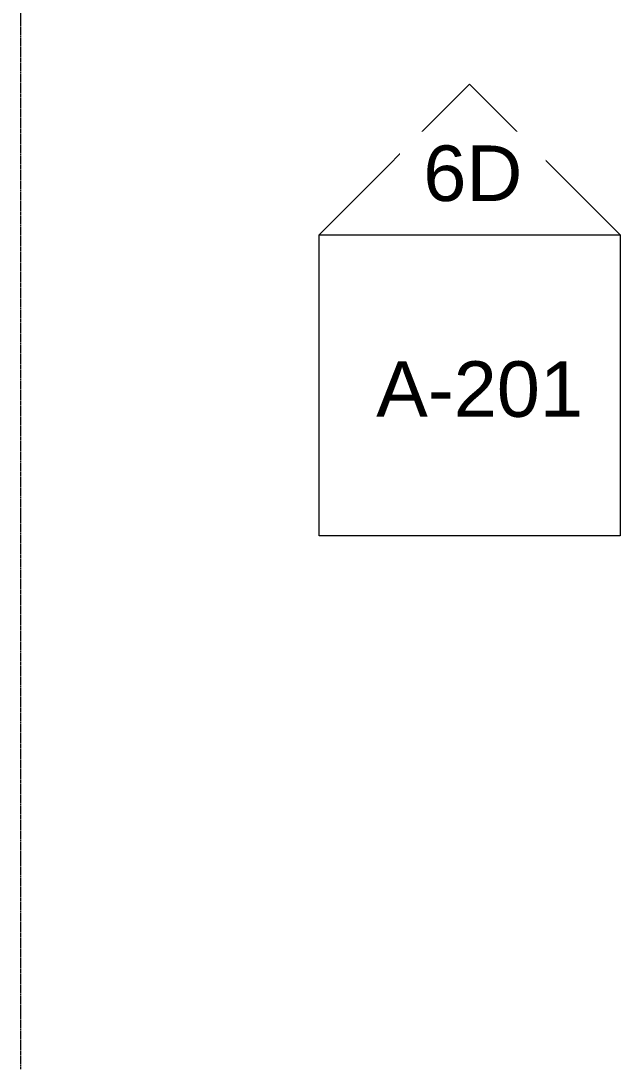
# Model space of a CAD drawing. Header units: inches. Extents: x 21035 to 27109, y -23277 to -20247.
# Drawn here: x 24533.4 to 24724.5, y -23227.4 to -22893.2 of the extents above; entities that cross this region are included whole.
import ezdxf

# ---------------------------------------------------------------- set-up
doc = ezdxf.new("R2010")
doc.units = ezdxf.units.IN
doc.header["$MEASUREMENT"] = 0
doc.linetypes.add('Grid Line 1_2_', pattern=[0.875, 0.5, -0.125, 0.125, -0.125])
doc.layers.add('G-ANNO-SYMB', color=111, linetype='Continuous', lineweight=9)
doc.layers.add('S-GRID', color=1, linetype='Continuous', lineweight=9)
doc.styles.add('Arial_1', font='arial.ttf', dxfattribs={"height": 17.703593})

# ---------------------------------------------------------------- blocks, each defined once
blk = doc.blocks.new('Elevation - Detail Number-93309-RCP - First Floor')
at = {"layer": 'G-ANNO-SYMB'}
for p, q in [((-0.25, -0.25), (-0.25, 0.25)), ((-0.25, 0.25), (0.25, 0.25)), ((0.25, 0.25), (0.25, -0.25)), ((0.25, -0.25), (-0.25, -0.25))]:
    blk.add_line(p, q, dxfattribs=at)
blk = doc.blocks.new('Elevation - Detail Number-93036-RCP - First Floor')
at = {"layer": 'G-ANNO-SYMB'}
for p, q in [((0, 0.25), (-0.25, 0)), ((0.25, 0), (0, 0.25)), ((-0.25, 0), (0.25, 0))]:
    blk.add_line(p, q, dxfattribs=at)

msp = doc.modelspace()

# ---------------------------------------------------------------- linework, layer by layer
at = {"layer": 'S-GRID', "linetype": 'Grid Line 1_2_'}
msp.add_line((24533.39, -23227.37), (24533.39, -20361.6), dxfattribs=at)
msp.add_line((24533.39, -23227.37), (24533.39, -20361.6), dxfattribs=at)

# ---------------------------------------------------------------- block references
at = {"layer": 'G-ANNO-SYMB', "xscale": 191.9999999999999, "yscale": 191.9999999999999, "zscale": 191.9999999999999}
for name, p in [('Elevation - Detail Number-93036-RCP - First Floor', (24676.48, -22961.32)), ('Elevation - Detail Number-93309-RCP - First Floor', (24676.48, -23009.32))]:
    msp.add_blockref(name, p, dxfattribs=at)

# ---------------------------------------------------------------- next in the draw order: texts
at = {"layer": 'G-ANNO-SYMB', "char_height": 17.704, "attachment_point": 2, "line_spacing_factor": 0.938532, "style": 'Arial_1', "bg_fill": 3, "box_fill_scale": 1.25, "bg_fill_color": 0, "bg_fill_transparency": 0}
for s, insert, width in [('6D', (24677.52, -22932.87), 37.584), ('A-201', (24679.68, -23001.69), 78.624)]:
    msp.add_mtext(s, dxfattribs=dict(at, insert=insert, width=width))

doc.saveas('drawing.dxf')
